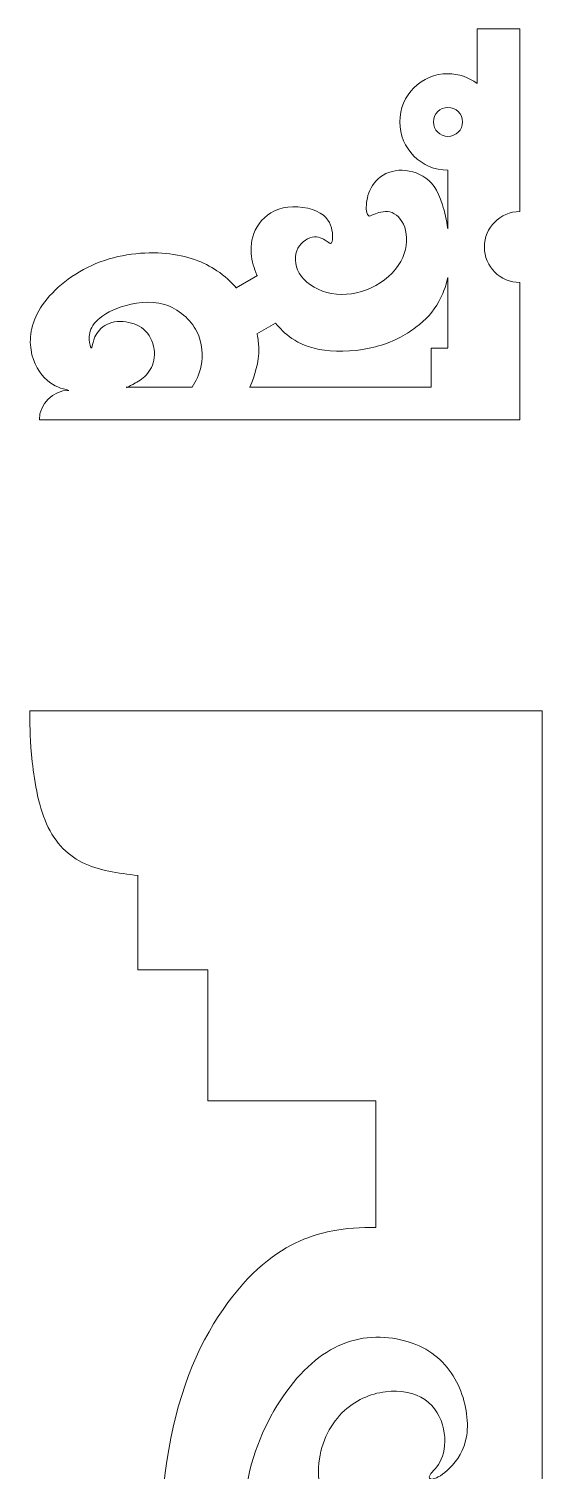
# Model space of a CAD drawing. Header units: centimetres. Extents: x -9.9 to 31.1, y -6.7 to 14.3.
# Drawn here: x 29.04 to 31.13, y 6.61 to 12.46 of the extents above; entities that cross this region are included whole.
import ezdxf

# ---------------------------------------------------------------- set-up
doc = ezdxf.new("R2010")
doc.units = ezdxf.units.CM
doc.header["$MEASUREMENT"] = 0
doc.layers.add('Layer 1', color=7, linetype='Continuous')

msp = doc.modelspace()

# ---------------------------------------------------------------- linework, layer by layer
at = {"layer": 'Layer 1', "lineweight": 9}
msp.add_ellipse((30.744, 12.086), major_axis=(0, 0.059), ratio=1, dxfattribs=at)
for points, knots in [([(31.036, 11.722), (31.036, 11.722), (31.036, 12.464), (31.036, 12.464), (31.036, 12.464), (31.036, 12.464), (30.862, 12.464), (30.862, 12.464)], [0, 0, 0, 0, 0.3333333, 0.3333333, 0.3333333, 0.3333333, 1, 1, 1, 1]), ([(30.862, 12.242), (30.829, 12.267), (30.788, 12.282), (30.744, 12.282), (30.744, 12.282), (30.636, 12.282), (30.548, 12.194), (30.548, 12.086), (30.548, 12.086), (30.548, 11.978), (30.636, 11.89), (30.744, 11.89)], [0, 0, 0, 0, 0.25, 0.25, 0.25, 0.25, 0.5, 0.5, 0.5, 0.5, 1, 1, 1, 1]), ([(30.743, 11.652), (30.738, 11.688), (30.73, 11.722), (30.722, 11.75), (30.722, 11.75), (30.702, 11.813), (30.676, 11.846), (30.642, 11.866), (30.642, 11.866), (30.608, 11.886), (30.566, 11.894), (30.53, 11.888), (30.53, 11.888), (30.494, 11.882), (30.463, 11.863), (30.444, 11.838), (30.444, 11.838), (30.424, 11.813), (30.416, 11.782), (30.413, 11.757), (30.413, 11.757), (30.41, 11.732), (30.413, 11.713), (30.419, 11.707), (30.419, 11.707), (30.424, 11.7), (30.432, 11.706), (30.449, 11.713), (30.449, 11.713), (30.466, 11.72), (30.493, 11.727), (30.517, 11.718), (30.517, 11.718), (30.541, 11.708), (30.563, 11.682), (30.572, 11.645), (30.572, 11.645), (30.581, 11.608), (30.576, 11.562), (30.552, 11.519), (30.552, 11.519), (30.528, 11.476), (30.483, 11.436), (30.432, 11.412), (30.432, 11.412), (30.381, 11.388), (30.323, 11.38), (30.271, 11.389), (30.271, 11.389), (30.219, 11.399), (30.174, 11.426), (30.148, 11.459), (30.148, 11.459), (30.123, 11.492), (30.118, 11.532), (30.129, 11.562), (30.129, 11.562), (30.14, 11.592), (30.168, 11.613), (30.192, 11.618), (30.192, 11.618), (30.216, 11.623), (30.237, 11.611), (30.249, 11.603), (30.249, 11.603), (30.262, 11.595), (30.266, 11.59), (30.27, 11.595), (30.27, 11.595), (30.274, 11.599), (30.277, 11.613), (30.274, 11.637), (30.274, 11.637), (30.271, 11.661), (30.261, 11.694), (30.225, 11.716), (30.225, 11.716), (30.188, 11.738), (30.124, 11.748), (30.074, 11.737), (30.074, 11.737), (30.024, 11.726), (29.989, 11.695), (29.968, 11.66), (29.968, 11.66), (29.947, 11.625), (29.941, 11.586), (29.944, 11.552), (29.944, 11.552), (29.946, 11.519), (29.957, 11.492), (29.967, 11.464)], [0, 0, 0, 0, 0.0416667, 0.0416667, 0.0416667, 0.0416667, 0.0833333, 0.0833333, 0.0833333, 0.0833333, 0.125, 0.125, 0.125, 0.125, 0.1666667, 0.1666667, 0.1666667, 0.1666667, 0.2083333, 0.2083333, 0.2083333, 0.2083333, 0.25, 0.25, 0.25, 0.25, 0.2916667, 0.2916667, 0.2916667, 0.2916667, 0.3333333, 0.3333333, 0.3333333, 0.3333333, 0.375, 0.375, 0.375, 0.375, 0.4166667, 0.4166667, 0.4166667, 0.4166667, 0.4583333, 0.4583333, 0.4583333, 0.4583333, 0.5, 0.5, 0.5, 0.5, 0.5416667, 0.5416667, 0.5416667, 0.5416667, 0.5833333, 0.5833333, 0.5833333, 0.5833333, 0.625, 0.625, 0.625, 0.625, 0.6666667, 0.6666667, 0.6666667, 0.6666667, 0.7083333, 0.7083333, 0.7083333, 0.7083333, 0.75, 0.75, 0.75, 0.75, 0.7916667, 0.7916667, 0.7916667, 0.7916667, 0.8333333, 0.8333333, 0.8333333, 0.8333333, 0.875, 0.875, 0.875, 0.875, 0.9166667, 0.9166667, 0.9166667, 0.9166667, 1, 1, 1, 1]), ([(31.036, 11.722), (30.956, 11.722), (30.892, 11.657), (30.892, 11.578), (30.892, 11.578), (30.892, 11.498), (30.957, 11.434), (31.036, 11.434)], [0, 0, 0, 0, 0.3333333, 0.3333333, 0.3333333, 0.3333333, 1, 1, 1, 1]), ([(29.203, 10.996), (29.173, 11.004), (29.143, 11.011), (29.114, 11.037), (29.114, 11.037), (29.085, 11.063), (29.057, 11.106), (29.049, 11.16), (29.049, 11.16), (29.04, 11.214), (29.051, 11.278), (29.096, 11.343), (29.096, 11.343), (29.141, 11.408), (29.22, 11.473), (29.313, 11.511), (29.313, 11.511), (29.405, 11.549), (29.511, 11.56), (29.597, 11.552), (29.597, 11.552), (29.684, 11.544), (29.752, 11.517), (29.805, 11.482), (29.805, 11.482), (29.836, 11.461), (29.862, 11.438), (29.884, 11.411)], [0, 0, 0, 0, 0.125, 0.125, 0.125, 0.125, 0.25, 0.25, 0.25, 0.25, 0.375, 0.375, 0.375, 0.375, 0.5, 0.5, 0.5, 0.5, 0.625, 0.625, 0.625, 0.625, 0.75, 0.75, 0.75, 0.75, 1, 1, 1, 1]), ([(29.083, 10.876), (29.083, 10.876), (31.036, 10.876), (31.036, 10.876), (31.036, 10.876), (31.036, 10.876), (31.036, 11.434), (31.036, 11.434)], [0, 0, 0, 0, 0.3333333, 0.3333333, 0.3333333, 0.3333333, 1, 1, 1, 1]), ([(30.043, 11.269), (30.061, 11.248), (30.079, 11.228), (30.109, 11.207), (30.109, 11.207), (30.139, 11.187), (30.181, 11.167), (30.242, 11.159), (30.242, 11.159), (30.303, 11.151), (30.382, 11.155), (30.449, 11.173), (30.449, 11.173), (30.516, 11.19), (30.571, 11.22), (30.613, 11.252), (30.613, 11.252), (30.655, 11.283), (30.684, 11.315), (30.707, 11.357), (30.707, 11.357), (30.722, 11.384), (30.735, 11.416), (30.743, 11.454)], [0, 0, 0, 0, 0.1428571, 0.1428571, 0.1428571, 0.1428571, 0.2857143, 0.2857143, 0.2857143, 0.2857143, 0.4285714, 0.4285714, 0.4285714, 0.4285714, 0.5714286, 0.5714286, 0.5714286, 0.5714286, 0.7142857, 0.7142857, 0.7142857, 0.7142857, 1, 1, 1, 1]), ([(29.704, 11.009), (29.719, 11.034), (29.734, 11.059), (29.741, 11.097), (29.741, 11.097), (29.748, 11.135), (29.747, 11.187), (29.723, 11.235), (29.723, 11.235), (29.698, 11.283), (29.649, 11.328), (29.591, 11.345), (29.591, 11.345), (29.533, 11.362), (29.466, 11.352), (29.416, 11.335), (29.416, 11.335), (29.366, 11.319), (29.333, 11.296), (29.313, 11.275), (29.313, 11.275), (29.293, 11.254), (29.287, 11.233), (29.286, 11.215), (29.286, 11.215), (29.285, 11.197), (29.288, 11.18), (29.291, 11.173), (29.291, 11.173), (29.294, 11.166), (29.296, 11.168), (29.298, 11.175), (29.298, 11.175), (29.3, 11.183), (29.301, 11.196), (29.309, 11.213), (29.309, 11.213), (29.317, 11.23), (29.333, 11.252), (29.357, 11.264), (29.357, 11.264), (29.382, 11.276), (29.416, 11.279), (29.446, 11.272), (29.446, 11.272), (29.476, 11.266), (29.503, 11.252), (29.522, 11.228), (29.522, 11.228), (29.541, 11.204), (29.552, 11.17), (29.551, 11.14), (29.551, 11.14), (29.55, 11.11), (29.538, 11.084), (29.523, 11.065), (29.523, 11.065), (29.508, 11.046), (29.489, 11.035), (29.474, 11.026), (29.474, 11.026), (29.459, 11.018), (29.448, 11.012), (29.437, 11.007)], [0, 0, 0, 0, 0.0588235, 0.0588235, 0.0588235, 0.0588235, 0.1176471, 0.1176471, 0.1176471, 0.1176471, 0.1764706, 0.1764706, 0.1764706, 0.1764706, 0.2352941, 0.2352941, 0.2352941, 0.2352941, 0.2941176, 0.2941176, 0.2941176, 0.2941176, 0.3529412, 0.3529412, 0.3529412, 0.3529412, 0.4117647, 0.4117647, 0.4117647, 0.4117647, 0.4705882, 0.4705882, 0.4705882, 0.4705882, 0.5294118, 0.5294118, 0.5294118, 0.5294118, 0.5882353, 0.5882353, 0.5882353, 0.5882353, 0.6470588, 0.6470588, 0.6470588, 0.6470588, 0.7058824, 0.7058824, 0.7058824, 0.7058824, 0.7647059, 0.7647059, 0.7647059, 0.7647059, 0.8235294, 0.8235294, 0.8235294, 0.8235294, 0.8823529, 0.8823529, 0.8823529, 0.8823529, 1, 1, 1, 1]), ([(29.968, 11.224), (29.972, 11.204), (29.974, 11.185), (29.975, 11.167), (29.975, 11.167), (29.976, 11.108), (29.958, 11.058), (29.939, 11.009)], [0, 0, 0, 0, 0.3333333, 0.3333333, 0.3333333, 0.3333333, 1, 1, 1, 1]), ([(29.937, 11.009), (29.937, 11.009), (30.675, 11.009), (30.675, 11.009), (30.675, 11.009), (30.675, 11.009), (30.675, 11.168), (30.675, 11.168)], [0, 0, 0, 0, 0.3333333, 0.3333333, 0.3333333, 0.3333333, 1, 1, 1, 1]), ([(29.044, 9.695), (29.044, 9.695), (31.127, 9.695), (31.127, 9.695), (31.127, 9.695), (31.127, 9.695), (31.127, -5.111), (31.127, -5.111), (31.127, -5.111), (31.127, -5.111), (30.769, -5.111), (30.769, -5.111)], [0, 0, 0, 0, 0.25, 0.25, 0.25, 0.25, 0.5, 0.5, 0.5, 0.5, 1, 1, 1, 1]), ([(29.044, 9.695), (29.044, 9.646), (29.044, 9.596), (29.051, 9.518), (29.051, 9.518), (29.058, 9.44), (29.073, 9.333), (29.106, 9.251), (29.106, 9.251), (29.139, 9.169), (29.191, 9.112), (29.257, 9.079), (29.257, 9.079), (29.323, 9.046), (29.403, 9.036), (29.483, 9.026)], [0, 0, 0, 0, 0.2, 0.2, 0.2, 0.2, 0.4, 0.4, 0.4, 0.4, 0.6, 0.6, 0.6, 0.6, 1, 1, 1, 1]), ([(29.483, 9.027), (29.483, 9.027), (29.483, 8.643), (29.483, 8.643), (29.483, 8.643), (29.483, 8.643), (29.768, 8.643), (29.768, 8.643), (29.768, 8.643), (29.768, 8.643), (29.768, 8.111), (29.768, 8.111), (29.768, 8.111), (29.768, 8.111), (30.451, 8.111), (30.451, 8.111), (30.451, 8.111), (30.451, 8.111), (30.451, 7.597), (30.451, 7.597)], [0, 0, 0, 0, 0.1666667, 0.1666667, 0.1666667, 0.1666667, 0.3333333, 0.3333333, 0.3333333, 0.3333333, 0.5, 0.5, 0.5, 0.5, 0.6666667, 0.6666667, 0.6666667, 0.6666667, 1, 1, 1, 1]), ([(30.451, 7.597), (30.392, 7.597), (30.333, 7.597), (30.254, 7.579), (30.254, 7.579), (30.175, 7.561), (30.077, 7.525), (29.97, 7.428), (29.97, 7.428), (29.863, 7.33), (29.749, 7.17), (29.675, 6.956), (29.675, 6.956), (29.601, 6.742), (29.568, 6.473), (29.575, 6.207), (29.575, 6.207), (29.582, 5.941), (29.629, 5.677), (29.7, 5.476), (29.7, 5.476), (29.771, 5.275), (29.868, 5.136), (29.952, 5.036), (29.952, 5.036), (30.037, 4.937), (30.111, 4.878), (30.167, 4.84), (30.167, 4.84), (30.223, 4.802), (30.261, 4.785), (30.299, 4.767), (30.299, 4.767), (30.288, 4.815), (30.277, 4.863), (30.295, 4.914), (30.295, 4.914), (30.313, 4.964), (30.362, 5.017), (30.418, 5.025), (30.418, 5.025), (30.475, 5.032), (30.54, 4.994), (30.6, 4.898), (30.6, 4.898), (30.66, 4.802), (30.716, 4.648), (30.743, 4.331), (30.743, 4.331), (30.77, 4.014), (30.769, 3.534), (30.768, 3.053)], [0, 0, 0, 0, 0.0714286, 0.0714286, 0.0714286, 0.0714286, 0.1428571, 0.1428571, 0.1428571, 0.1428571, 0.2142857, 0.2142857, 0.2142857, 0.2142857, 0.2857143, 0.2857143, 0.2857143, 0.2857143, 0.3571429, 0.3571429, 0.3571429, 0.3571429, 0.4285714, 0.4285714, 0.4285714, 0.4285714, 0.5, 0.5, 0.5, 0.5, 0.5714286, 0.5714286, 0.5714286, 0.5714286, 0.6428571, 0.6428571, 0.6428571, 0.6428571, 0.7142857, 0.7142857, 0.7142857, 0.7142857, 0.7857143, 0.7857143, 0.7857143, 0.7857143, 0.8571429, 0.8571429, 0.8571429, 0.8571429, 1, 1, 1, 1]), ([(30.901, 6.432), (30.867, 6.388), (30.834, 6.345), (30.779, 6.309), (30.779, 6.309), (30.724, 6.273), (30.648, 6.245), (30.56, 6.25), (30.56, 6.25), (30.473, 6.256), (30.374, 6.295), (30.309, 6.365), (30.309, 6.365), (30.244, 6.435), (30.214, 6.534), (30.218, 6.624), (30.218, 6.624), (30.222, 6.713), (30.262, 6.792), (30.313, 6.844), (30.313, 6.844), (30.365, 6.896), (30.429, 6.922), (30.49, 6.93), (30.49, 6.93), (30.551, 6.937), (30.609, 6.926), (30.65, 6.898), (30.65, 6.898), (30.691, 6.87), (30.716, 6.824), (30.726, 6.779), (30.726, 6.779), (30.736, 6.733), (30.731, 6.688), (30.717, 6.656), (30.717, 6.656), (30.703, 6.624), (30.679, 6.606), (30.671, 6.593), (30.671, 6.593), (30.662, 6.58), (30.669, 6.573), (30.684, 6.576), (30.684, 6.576), (30.699, 6.579), (30.724, 6.593), (30.752, 6.621), (30.752, 6.621), (30.78, 6.649), (30.811, 6.692), (30.82, 6.753), (30.82, 6.753), (30.829, 6.813), (30.817, 6.891), (30.785, 6.958), (30.785, 6.958), (30.753, 7.025), (30.701, 7.082), (30.627, 7.116), (30.627, 7.116), (30.552, 7.15), (30.455, 7.163), (30.365, 7.14), (30.365, 7.14), (30.274, 7.117), (30.191, 7.059), (30.116, 6.968), (30.116, 6.968), (30.041, 6.877), (29.974, 6.752), (29.939, 6.611), (29.939, 6.611), (29.904, 6.469), (29.9, 6.31), (29.909, 6.158), (29.909, 6.158), (29.918, 6.005), (29.94, 5.859), (29.969, 5.742), (29.969, 5.742), (29.998, 5.625), (30.034, 5.538), (30.062, 5.475), (30.062, 5.475), (30.09, 5.413), (30.111, 5.376), (30.132, 5.339), (30.132, 5.339), (30.184, 5.371), (30.235, 5.403), (30.314, 5.421), (30.314, 5.421), (30.392, 5.439), (30.497, 5.443), (30.585, 5.417), (30.585, 5.417), (30.673, 5.391), (30.745, 5.336), (30.794, 5.276), (30.794, 5.276), (30.844, 5.216), (30.873, 5.152), (30.901, 5.088)], [0, 0, 0, 0, 0.037037, 0.037037, 0.037037, 0.037037, 0.0740741, 0.0740741, 0.0740741, 0.0740741, 0.1111111, 0.1111111, 0.1111111, 0.1111111, 0.1481481, 0.1481481, 0.1481481, 0.1481481, 0.1851852, 0.1851852, 0.1851852, 0.1851852, 0.2222222, 0.2222222, 0.2222222, 0.2222222, 0.2592593, 0.2592593, 0.2592593, 0.2592593, 0.2962963, 0.2962963, 0.2962963, 0.2962963, 0.3333333, 0.3333333, 0.3333333, 0.3333333, 0.3703704, 0.3703704, 0.3703704, 0.3703704, 0.4074074, 0.4074074, 0.4074074, 0.4074074, 0.4444444, 0.4444444, 0.4444444, 0.4444444, 0.4814815, 0.4814815, 0.4814815, 0.4814815, 0.5185185, 0.5185185, 0.5185185, 0.5185185, 0.5555556, 0.5555556, 0.5555556, 0.5555556, 0.5925926, 0.5925926, 0.5925926, 0.5925926, 0.6296296, 0.6296296, 0.6296296, 0.6296296, 0.6666667, 0.6666667, 0.6666667, 0.6666667, 0.7037037, 0.7037037, 0.7037037, 0.7037037, 0.7407407, 0.7407407, 0.7407407, 0.7407407, 0.7777778, 0.7777778, 0.7777778, 0.7777778, 0.8148148, 0.8148148, 0.8148148, 0.8148148, 0.8518519, 0.8518519, 0.8518519, 0.8518519, 0.8888889, 0.8888889, 0.8888889, 0.8888889, 0.9259259, 0.9259259, 0.9259259, 0.9259259, 1, 1, 1, 1])]:
    msp.add_open_spline(points, degree=3, knots=knots, dxfattribs=at)
for points in [[(30.862, 12.242), (30.862, 12.242), (30.862, 12.464), (30.862, 12.464)], [(30.744, 11.89), (30.744, 11.89), (30.744, 11.652), (30.744, 11.652)], [(29.883, 11.412), (29.883, 11.412), (29.97, 11.462), (29.97, 11.462)], [(30.744, 11.454), (30.744, 11.454), (30.744, 11.169), (30.744, 11.169)], [(29.967, 11.225), (29.967, 11.225), (30.043, 11.269), (30.043, 11.269)], [(30.676, 11.168), (30.676, 11.168), (30.744, 11.168), (30.744, 11.168)], [(29.083, 10.876), (29.083, 10.942), (29.137, 10.996), (29.203, 10.996)], [(29.436, 11.009), (29.436, 11.009), (29.704, 11.009), (29.704, 11.009)]]:
    msp.add_open_spline(points, degree=3, dxfattribs=at)

doc.saveas('drawing.dxf')
